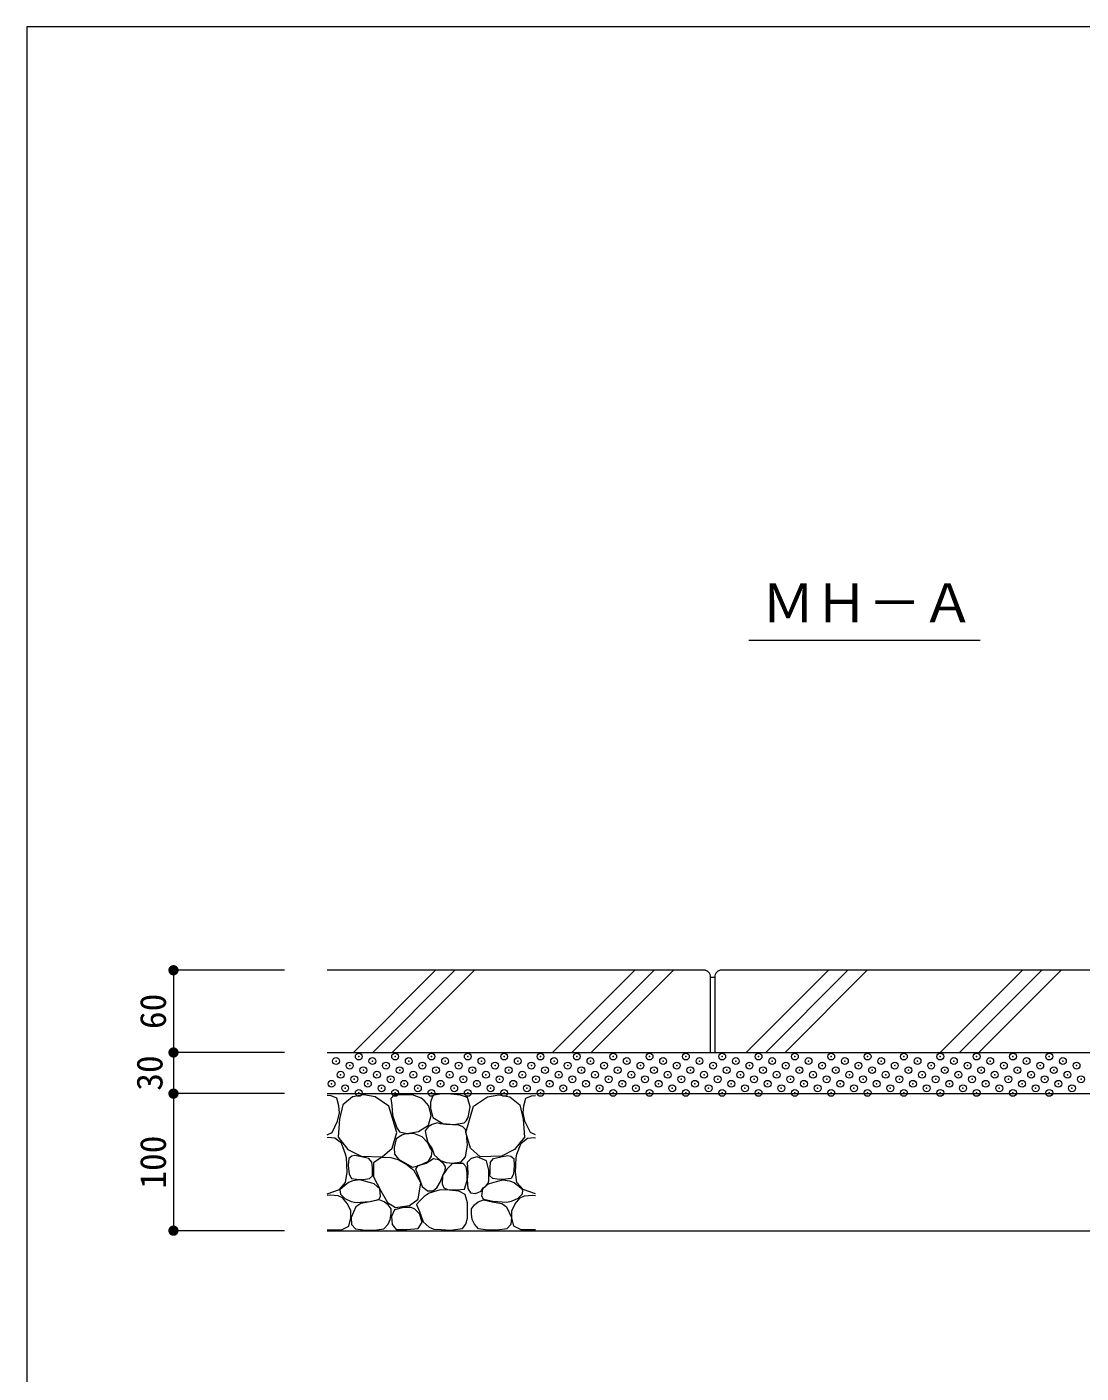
# Model space of a CAD drawing. Units: millimetres at full size, sheet at 1:10. Extents: x 1202 to 3940, y 458 to 2325.
# Drawn here: x 1202 to 1971, y 1288 to 2270 of the extents above; entities that cross this region are included whole.
import ezdxf
from ezdxf.enums import TextEntityAlignment as Align

# ---------------------------------------------------------------- set-up
doc = ezdxf.new("R2010")
doc.units = ezdxf.units.MM
doc.header["$LTSCALE"] = 10
doc.header["$PDMODE"] = 32
doc.header["$PDSIZE"] = 5
doc.linetypes.add('USER1', pattern=[50, 37.5, -12.5])
for name, color, linetype, lineweight in [('_0-0_', 7, 'Continuous', 13), ('ハッチ', 7, 'Continuous', 13), ('寸法', 1, 'Continuous', 13), ('本体', 7, 'Continuous', 13)]:
    doc.layers.add(name, color=color, linetype=linetype, lineweight=lineweight)
doc.styles.add('ＭＳ ゴシック', font='')
doc.styles.get('ＭＳ ゴシック').set_extended_font_data('MS Gothic')

# ---------------------------------------------------------------- blocks, each defined once
blk = doc.blocks.new('filled_dot')
at = {"color": 0, "linetype": 'Continuous', "lineweight": -2, "const_width": 1.25}
blk.add_lwpolyline([(-0.625, 0, 1), (0.625, 0, 1)], format="xyb", close=True, dxfattribs=at)

msp = doc.modelspace()

# ---------------------------------------------------------------- linework, layer by layer
at = {"layer": '_0-0_', "color": 6}
msp.add_lwpolyline([(3939.68, 2269.96), (1201.55, 2269.96), (1201.55, 458.14), (3939.68, 458.14)], close=True, dxfattribs=at)
at = {"layer": 'ハッチ', "color": 4}
for p, q in [((1499.75, 1581.69), (1439.75, 1521.69)), ((1513.89, 1581.69), (1453.89, 1521.69)), ((1645.03, 1581.69), (1585.03, 1521.69)), ((1659.17, 1581.69), (1599.17, 1521.69)), ((1726.45, 1521.69), (1786.45, 1581.69)), ((1740.59, 1521.69), (1800.59, 1581.69)), ((1927.87, 1581.69), (1867.87, 1521.69)), ((1942.01, 1581.69), (1882.01, 1521.69))]:
    msp.add_line(p, q, dxfattribs=at)
at = {"layer": 'ハッチ', "color": 4, "linetype": 'USER1'}
for p, q in [((1528.04, 1581.69), (1468.04, 1521.69)), ((1673.31, 1581.69), (1613.31, 1521.69)), ((1754.73, 1521.69), (1814.73, 1581.69)), ((1956.16, 1581.69), (1896.16, 1521.69))]:
    msp.add_line(p, q, dxfattribs=at)
at = {"layer": 'ハッチ', "color": 4}
for points in [[(1428.22, 1471.47), (1429.62, 1477.65), (1429.06, 1482.71), (1427.65, 1488.32), (1423.44, 1490.01), (1420.59, 1490.36)], [(1564.95, 1471.47), (1563.54, 1477.65), (1564.11, 1482.71), (1565.51, 1488.32), (1569.72, 1490.01), (1572.58, 1490.36)], [(1420.59, 1461.55), (1424.28, 1463.33), (1428.22, 1471.47)], [(1572.58, 1461.55), (1568.88, 1463.33), (1564.95, 1471.47)], [(1434.12, 1447.6), (1431.03, 1455.47), (1426.25, 1459.12), (1421.47, 1459.68), (1420.59, 1459.45)], [(1559.05, 1447.6), (1562.14, 1455.47), (1566.92, 1459.12), (1571.69, 1459.68), (1572.58, 1459.45)], [(1420.59, 1418.67), (1429.62, 1421.77), (1434.12, 1426.82), (1435.21, 1434.27), (1434.68, 1444.8), (1434.12, 1447.6)], [(1572.58, 1418.67), (1563.54, 1421.77), (1559.05, 1426.82), (1557.95, 1434.27), (1558.49, 1444.8), (1559.05, 1447.6)], [(1420.59, 1392.31), (1424.02, 1392.24), (1430.97, 1392.4), (1436.43, 1394.88), (1437.92, 1401), (1437.92, 1406.13), (1435.44, 1411.25), (1431.8, 1415.71), (1428.65, 1417.2), (1422.7, 1417.7), (1420.59, 1417.33)], [(1572.58, 1392.31), (1569.14, 1392.24), (1562.2, 1392.4), (1556.74, 1394.88), (1555.25, 1401), (1555.25, 1406.13), (1557.73, 1411.25), (1561.37, 1415.71), (1564.51, 1417.2), (1570.47, 1417.7), (1572.58, 1417.33)]]:
    msp.add_lwpolyline(points, dxfattribs=at)
for points in [[(1447.37, 1490.72), (1439.19, 1489.28), (1431.97, 1483.51), (1429.57, 1472.93), (1428.61, 1459.94), (1435.82, 1450.81), (1445.45, 1446), (1460.85, 1445.51), (1468.07, 1451.77), (1471.44, 1463.31), (1465.66, 1482.55), (1455.56, 1489.28)], [(1489.19, 1488.48), (1482.88, 1490.75), (1469.51, 1490.75), (1466.99, 1488.23), (1467.74, 1482.94), (1468.25, 1475.88), (1471.53, 1466.8), (1473.29, 1463.78), (1478.84, 1462.52), (1487.17, 1464.03), (1494.48, 1468.57), (1496.5, 1475.63), (1494.74, 1482.68), (1491.46, 1486.72)], [(1523.52, 1474.36), (1524.95, 1482.07), (1522.95, 1488.92), (1517.8, 1490.64), (1508.46, 1491.51), (1502.74, 1491.29), (1497.69, 1490.19), (1495.93, 1485.36), (1495.93, 1481.18), (1497.69, 1474.15), (1504.94, 1469.97), (1513.08, 1469.09), (1520.56, 1470.41), (1522.1, 1471.73)], [(1545.79, 1490.72), (1553.97, 1489.28), (1561.19, 1483.51), (1563.6, 1472.93), (1564.56, 1459.94), (1557.34, 1450.81), (1547.72, 1446), (1532.32, 1445.51), (1525.1, 1451.77), (1521.73, 1463.31), (1527.5, 1482.55), (1537.61, 1489.28)], [(1522.64, 1460.64), (1521.46, 1465.55), (1519.69, 1467.51), (1516.75, 1468.69), (1507.33, 1469.08), (1503.2, 1469.67), (1501.24, 1470.25), (1497.32, 1469.08), (1494.37, 1467.51), (1492.02, 1464.57), (1492.8, 1460.64), (1494.18, 1456.13), (1497.32, 1451.42), (1498.69, 1446.91), (1503.2, 1442.99), (1507.52, 1441.42), (1512.43, 1440.83), (1518.32, 1442.01), (1521.65, 1445.54), (1522.95, 1454.17), (1522.64, 1458.88)], [(1493.78, 1455.94), (1489.86, 1460.25), (1483.89, 1462.52), (1477.08, 1462.01), (1475.06, 1461.26), (1471.02, 1458.74), (1469.51, 1452.43), (1469.76, 1447.39), (1472.79, 1443.86), (1479.1, 1440.33), (1482.88, 1438.07), (1487.67, 1439.33), (1494.48, 1442.35), (1496.73, 1445.93), (1497.12, 1449.86), (1495.35, 1453.19)], [(1453.64, 1433.59), (1453.64, 1437.65), (1453.3, 1441.7), (1451.11, 1444.23), (1444.51, 1445.75), (1440.79, 1446.6), (1438.59, 1446.09), (1436.4, 1444.4), (1436.06, 1439.33), (1436.57, 1432.91), (1438.39, 1429.85), (1442.08, 1429.24), (1447.16, 1428.93), (1451.62, 1429.85), (1453.81, 1431.73)], [(1472.33, 1443.39), (1467.28, 1444.8), (1463.34, 1445.08), (1459.69, 1444.8), (1454.35, 1441.15), (1454.35, 1431.04), (1459.69, 1420.65), (1464.75, 1412.22), (1470.37, 1408.57), (1480.76, 1409.98), (1486.94, 1414.75), (1488.91, 1426.54), (1484.14, 1435.25), (1477.95, 1440.3)], [(1507.01, 1438.22), (1505.45, 1440.76), (1502.13, 1443.49), (1498.23, 1444.07), (1492.96, 1440.76), (1486.52, 1439), (1485.16, 1436.47), (1486.91, 1431.98), (1490.04, 1423.99), (1493.74, 1420.67), (1497.84, 1420.67), (1500.57, 1423.01), (1503.11, 1427.11), (1505.45, 1433.15), (1506.82, 1435.69)], [(1538.1, 1426.39), (1538.67, 1428.1), (1538.67, 1435.81), (1536.95, 1442.66), (1530.09, 1445.52), (1525.81, 1444.38), (1522.66, 1441.52), (1523.17, 1433.92), (1522.83, 1428.85), (1523.34, 1422.43), (1525.16, 1419.37), (1528.85, 1418.75), (1532.95, 1420.39), (1534.38, 1422.96), (1536.38, 1424.1)], [(1539.52, 1433.59), (1539.52, 1437.65), (1539.86, 1441.7), (1542.06, 1444.23), (1548.65, 1445.75), (1552.37, 1446.6), (1554.57, 1446.09), (1556.77, 1444.4), (1557.11, 1439.33), (1556.6, 1432.91), (1554.78, 1429.85), (1551.08, 1429.24), (1546.01, 1428.93), (1541.54, 1429.85), (1539.35, 1431.73)], [(1522.81, 1434.13), (1522.03, 1438.22), (1519.89, 1440.76), (1517.55, 1440.76), (1511.89, 1440.37), (1507.99, 1436.47), (1504.86, 1431.98), (1504.47, 1425.74), (1505.84, 1423.01), (1508.38, 1421.84), (1515.01, 1421.45), (1520.86, 1422.04), (1522.81, 1428.28)], [(1458.54, 1414.79), (1459.62, 1416.78), (1459.01, 1422.32), (1454.85, 1425.86), (1451.62, 1426.93), (1444.39, 1428.78), (1439.47, 1428.16), (1436.08, 1426.93), (1433.47, 1424.63), (1429.93, 1421.55), (1430.24, 1418.32), (1433.47, 1415.09), (1438.24, 1413.09), (1441.47, 1412.33), (1451.77, 1413.09), (1457.16, 1414.17)], [(1534.62, 1414.79), (1533.54, 1416.78), (1534.16, 1422.32), (1538.31, 1425.86), (1541.54, 1426.93), (1548.78, 1428.78), (1553.7, 1428.16), (1557.08, 1426.93), (1559.7, 1424.63), (1563.24, 1421.55), (1562.93, 1418.32), (1559.7, 1415.09), (1554.93, 1413.09), (1551.7, 1412.33), (1541.39, 1413.09), (1536.01, 1414.17)], [(1522.94, 1400.71), (1522.94, 1412.03), (1521.43, 1418.07), (1516.75, 1420.48), (1509.8, 1421.24), (1503.01, 1421.54), (1495, 1419.12), (1491.38, 1416.71), (1487.9, 1413.24), (1485.79, 1410.82), (1487.9, 1405.69), (1490.62, 1398.14), (1495.15, 1394.22), (1498.48, 1392.86), (1503.76, 1392.56), (1510.56, 1392.1), (1519.32, 1393.16), (1521.89, 1396.33)], [(1467.29, 1407.51), (1465.15, 1410.6), (1462.29, 1412.74), (1458.48, 1414.17), (1452.06, 1412.74), (1445.16, 1411.55), (1441.59, 1409.18), (1438.02, 1401.33), (1438.5, 1396.1), (1441.35, 1393.01), (1448.49, 1392.06), (1456.97, 1392.28), (1462.05, 1393.01), (1465.15, 1396.34), (1466.67, 1399.92), (1467.29, 1403.95)], [(1481.8, 1408.7), (1476.33, 1408.7), (1469.67, 1406.8), (1467.53, 1402.04), (1468, 1396.1), (1471.09, 1392.53), (1478.71, 1392.53), (1487.04, 1393.25), (1489.89, 1398), (1487.99, 1403.95), (1484.66, 1407.27)], [(1525.88, 1407.51), (1528.02, 1410.6), (1530.87, 1412.74), (1534.68, 1414.17), (1541.11, 1412.74), (1548.01, 1411.55), (1551.57, 1409.18), (1555.14, 1401.33), (1554.67, 1396.1), (1551.81, 1393.01), (1544.67, 1392.06), (1536.19, 1392.28), (1531.11, 1393.01), (1528.02, 1396.34), (1526.5, 1399.92), (1525.88, 1403.95)]]:
    msp.add_lwpolyline(points, close=True, dxfattribs=at)
at = {"layer": 'ハッチ'}
for p in [(1427.13, 1515.43), (1437.08, 1512.11), (1443.7, 1518.74), (1453.65, 1515.43), (1463.59, 1512.11), (1470.22, 1518.74), (1480.17, 1515.43), (1490.11, 1512.11), (1496.74, 1518.74), (1506.68, 1515.43), (1516.63, 1512.11), (1523.25, 1518.74), (1533.2, 1515.43), (1543.14, 1512.11), (1549.77, 1518.74), (1559.71, 1515.43), (1569.66, 1512.11), (1576.29, 1518.74), (1586.23, 1515.43), (1596.17, 1512.11), (1602.8, 1518.74), (1612.75, 1515.43), (1622.69, 1512.11), (1629.32, 1518.74), (1639.26, 1515.43), (1649.21, 1512.11), (1655.84, 1518.74), (1665.78, 1515.43), (1675.72, 1512.11), (1682.35, 1518.74), (1692.3, 1515.43), (1702.24, 1512.11), (1708.87, 1518.74), (1718.81, 1515.43), (1728.76, 1512.11), (1735.39, 1518.74), (1745.33, 1515.43), (1755.27, 1512.11), (1761.9, 1518.74), (1771.85, 1515.43), (1781.79, 1512.11), (1788.42, 1518.74), (1798.36, 1515.43), (1808.31, 1512.11), (1814.94, 1518.74), (1824.88, 1515.43), (1834.82, 1512.11), (1841.45, 1518.74), (1851.4, 1515.43), (1861.34, 1512.11), (1867.97, 1518.74), (1877.91, 1515.43), (1887.86, 1512.11), (1894.49, 1518.74), (1904.43, 1515.43), (1914.37, 1512.11), (1921, 1518.74), (1930.95, 1515.43), (1940.89, 1512.11), (1947.52, 1518.74), (1957.46, 1515.43), (1967.41, 1512.11), (1430.45, 1505.48), (1440.39, 1502.17), (1447.02, 1508.8), (1456.96, 1505.48), (1466.91, 1502.17), (1473.54, 1508.8), (1483.48, 1505.48), (1493.42, 1502.17), (1500.05, 1508.8), (1510, 1505.48), (1519.94, 1502.17), (1526.57, 1508.8), (1536.51, 1505.48), (1546.46, 1502.17), (1553.09, 1508.8), (1563.03, 1505.48), (1572.97, 1502.17), (1579.6, 1508.8), (1589.55, 1505.48), (1599.49, 1502.17), (1606.12, 1508.8), (1616.06, 1505.48), (1626.01, 1502.17), (1632.64, 1508.8), (1642.58, 1505.48), (1652.52, 1502.17), (1659.15, 1508.8), (1669.1, 1505.48), (1679.04, 1502.17), (1685.67, 1508.8), (1695.61, 1505.48), (1705.56, 1502.17), (1712.18, 1508.8), (1722.13, 1505.48), (1732.07, 1502.17), (1738.7, 1508.8), (1748.64, 1505.48), (1758.59, 1502.17), (1765.22, 1508.8), (1775.16, 1505.48), (1785.1, 1502.17), (1791.73, 1508.8), (1801.68, 1505.48), (1811.62, 1502.17), (1818.25, 1508.8), (1828.19, 1505.48), (1838.14, 1502.17), (1844.77, 1508.8), (1854.71, 1505.48), (1864.65, 1502.17), (1871.28, 1508.8), (1881.23, 1505.48), (1891.17, 1502.17), (1897.8, 1508.8), (1907.74, 1505.48), (1917.69, 1502.17), (1924.32, 1508.8), (1934.26, 1505.48), (1944.2, 1502.17), (1950.83, 1508.8), (1960.78, 1505.48), (1970.72, 1502.17), (1423.82, 1498.85), (1433.76, 1495.54), (1443.7, 1492.22), (1450.33, 1498.85), (1460.28, 1495.54), (1470.22, 1492.22), (1476.85, 1498.85), (1486.79, 1495.54), (1496.74, 1492.22), (1503.37, 1498.85), (1513.31, 1495.54), (1523.25, 1492.22), (1529.88, 1498.85), (1539.83, 1495.54), (1549.77, 1492.22), (1556.4, 1498.85), (1566.34, 1495.54), (1576.29, 1492.22), (1582.92, 1498.85), (1592.86, 1495.54), (1602.8, 1492.22), (1609.43, 1498.85), (1619.38, 1495.54), (1629.32, 1492.22), (1635.95, 1498.85), (1645.89, 1495.54), (1655.84, 1492.22), (1662.47, 1498.85), (1672.41, 1495.54), (1682.35, 1492.22), (1688.98, 1498.85), (1698.93, 1495.54), (1708.87, 1492.22), (1715.5, 1498.85), (1725.44, 1495.54), (1735.39, 1492.22), (1742.02, 1498.85), (1751.96, 1495.54), (1761.9, 1492.22), (1768.53, 1498.85), (1778.48, 1495.54), (1788.42, 1492.22), (1795.05, 1498.85), (1804.99, 1495.54), (1814.94, 1492.22), (1821.57, 1498.85), (1831.51, 1495.54), (1841.45, 1492.22), (1848.08, 1498.85), (1858.03, 1495.54), (1867.97, 1492.22), (1874.6, 1498.85), (1884.54, 1495.54), (1894.49, 1492.22), (1901.11, 1498.85), (1911.06, 1495.54), (1921, 1492.22), (1927.63, 1498.85), (1937.57, 1495.54), (1947.52, 1492.22), (1954.15, 1498.85), (1964.09, 1495.54)]:
    msp.add_point(p, dxfattribs=at)
at = {"layer": '寸法', "color": 3}
msp.add_line((1728.38, 1822.58), (1897.2, 1822.58), dxfattribs=at)
at = {"layer": '寸法'}
for p, q in [((1308.5, 1581.69), (1308.5, 1521.69)), ((1389.54, 1581.69), (1308.5, 1581.69)), ((1389.54, 1521.69), (1308.5, 1521.69)), ((1308.5, 1521.69), (1308.5, 1491.69)), ((1389.54, 1521.69), (1308.5, 1521.69)), ((1389.54, 1491.69), (1308.5, 1491.69)), ((1308.5, 1491.69), (1308.5, 1391.69)), ((1389.54, 1491.69), (1308.5, 1491.69)), ((1389.54, 1391.69), (1308.5, 1391.69))]:
    msp.add_line(p, q, dxfattribs=at)
at = {"layer": '本体'}
for p, q in [((1695.44, 1581.75), (1420.7, 1581.69)), ((1998.44, 1581.69), (1708.44, 1581.75)), ((1700.44, 1521.75), (1700.44, 1576.75)), ((1700.44, 1576.75), (1703.44, 1576.75)), ((1703.44, 1576.75), (1703.44, 1521.63)), ((1420.7, 1521.69), (2210.13, 1521.69)), ((1420.7, 1491.69), (2216.38, 1491.69)), ((1420.7, 1391.69), (2216.94, 1391.69))]:
    msp.add_line(p, q, dxfattribs=at)
for centre, start, end in [((1695.44, 1576.75), 359.99804, 90.00082), ((1708.44, 1576.75), 89.99999, 180.00001)]:
    msp.add_arc(centre, 5, start, end, dxfattribs=at)

# ---------------------------------------------------------------- block references
at = {"layer": '寸法', "xscale": 3, "yscale": 3}
for p, rotation in [((1308.5, 1581.69), 270), ((1308.5, 1521.69), 90), ((1308.5, 1521.69), 270), ((1308.5, 1491.69), 90), ((1308.5, 1491.69), 270), ((1308.5, 1391.69), 90)]:
    msp.add_blockref('filled_dot', p, dxfattribs=dict(at, rotation=rotation))

# ---------------------------------------------------------------- texts
at = {"layer": '_0-0_', "color": 3, "style": 'ＭＳ ゴシック'}
msp.add_text('ＭＨ－Ａ', height=28.48, dxfattribs=at).set_placement((1737.55, 1827.02), align=Align.BOTTOM_LEFT)
at = {"layer": '寸法', "style": 'ＭＳ ゴシック'}
for s, p in [('60', (1293.5, 1551.69)), ('30', (1291, 1506.69)), ('100', (1293.5, 1441.69))]:
    msp.add_text(s, height=18.99, rotation=90, dxfattribs=at).set_placement(p, align=Align.MIDDLE_CENTER)

doc.saveas('drawing.dxf')
